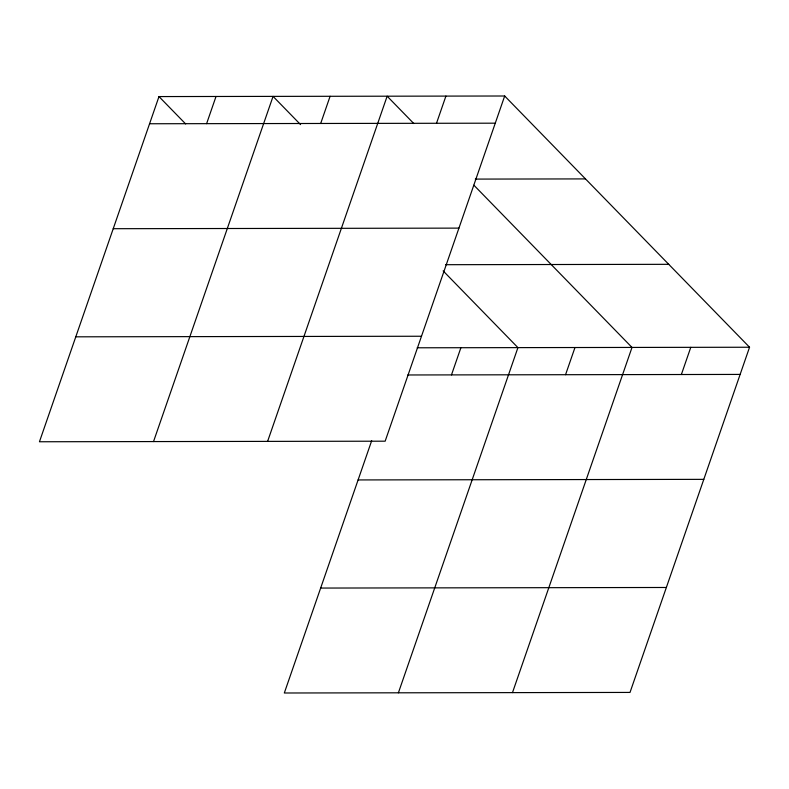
<?xml version="1.0" encoding="UTF-8"?>
<svg xmlns="http://www.w3.org/2000/svg" width="789" height="789" viewBox="0 0 789 789"><rect width="100%" height="100%" fill="white"/><g stroke="black" fill="none" stroke-linecap="round" stroke-linejoin="round"><path stroke-width="1.18" d="M158.983 96.574L39.45 441.761L385.15 441.189L504.684 96.002L158.983 96.574L185.632 123.922M206.61 123.666L216.018 96.485M153.53 441.574L273.063 96.386L300.57 124.613M320.689 123.469L330.098 96.288M267.609 441.376L387.143 96.199L413.791 123.538M436.504 123.281L445.913 96.1M371.678 440.726L284.316 692.998L630.016 692.426L749.55 347.239L504.684 96.002M451.476 374.903L460.894 347.722M398.396 692.811L517.929 347.624L443.142 270.893M565.555 374.706L574.974 347.535M512.485 692.614L632.009 347.436L473.893 185.208M681.371 374.519L690.779 347.338M149.565 123.755L495.265 123.183M475.294 179.093L585.487 178.906M113.231 228.702L458.932 228.12M445.617 264.7L668.747 264.325M75.793 336.824L421.494 336.242M417.203 347.791L749.55 347.239M407.785 374.972L740.141 374.42M358.098 479.939L703.798 479.357M320.659 588.061L666.36 587.48"/></g></svg>
